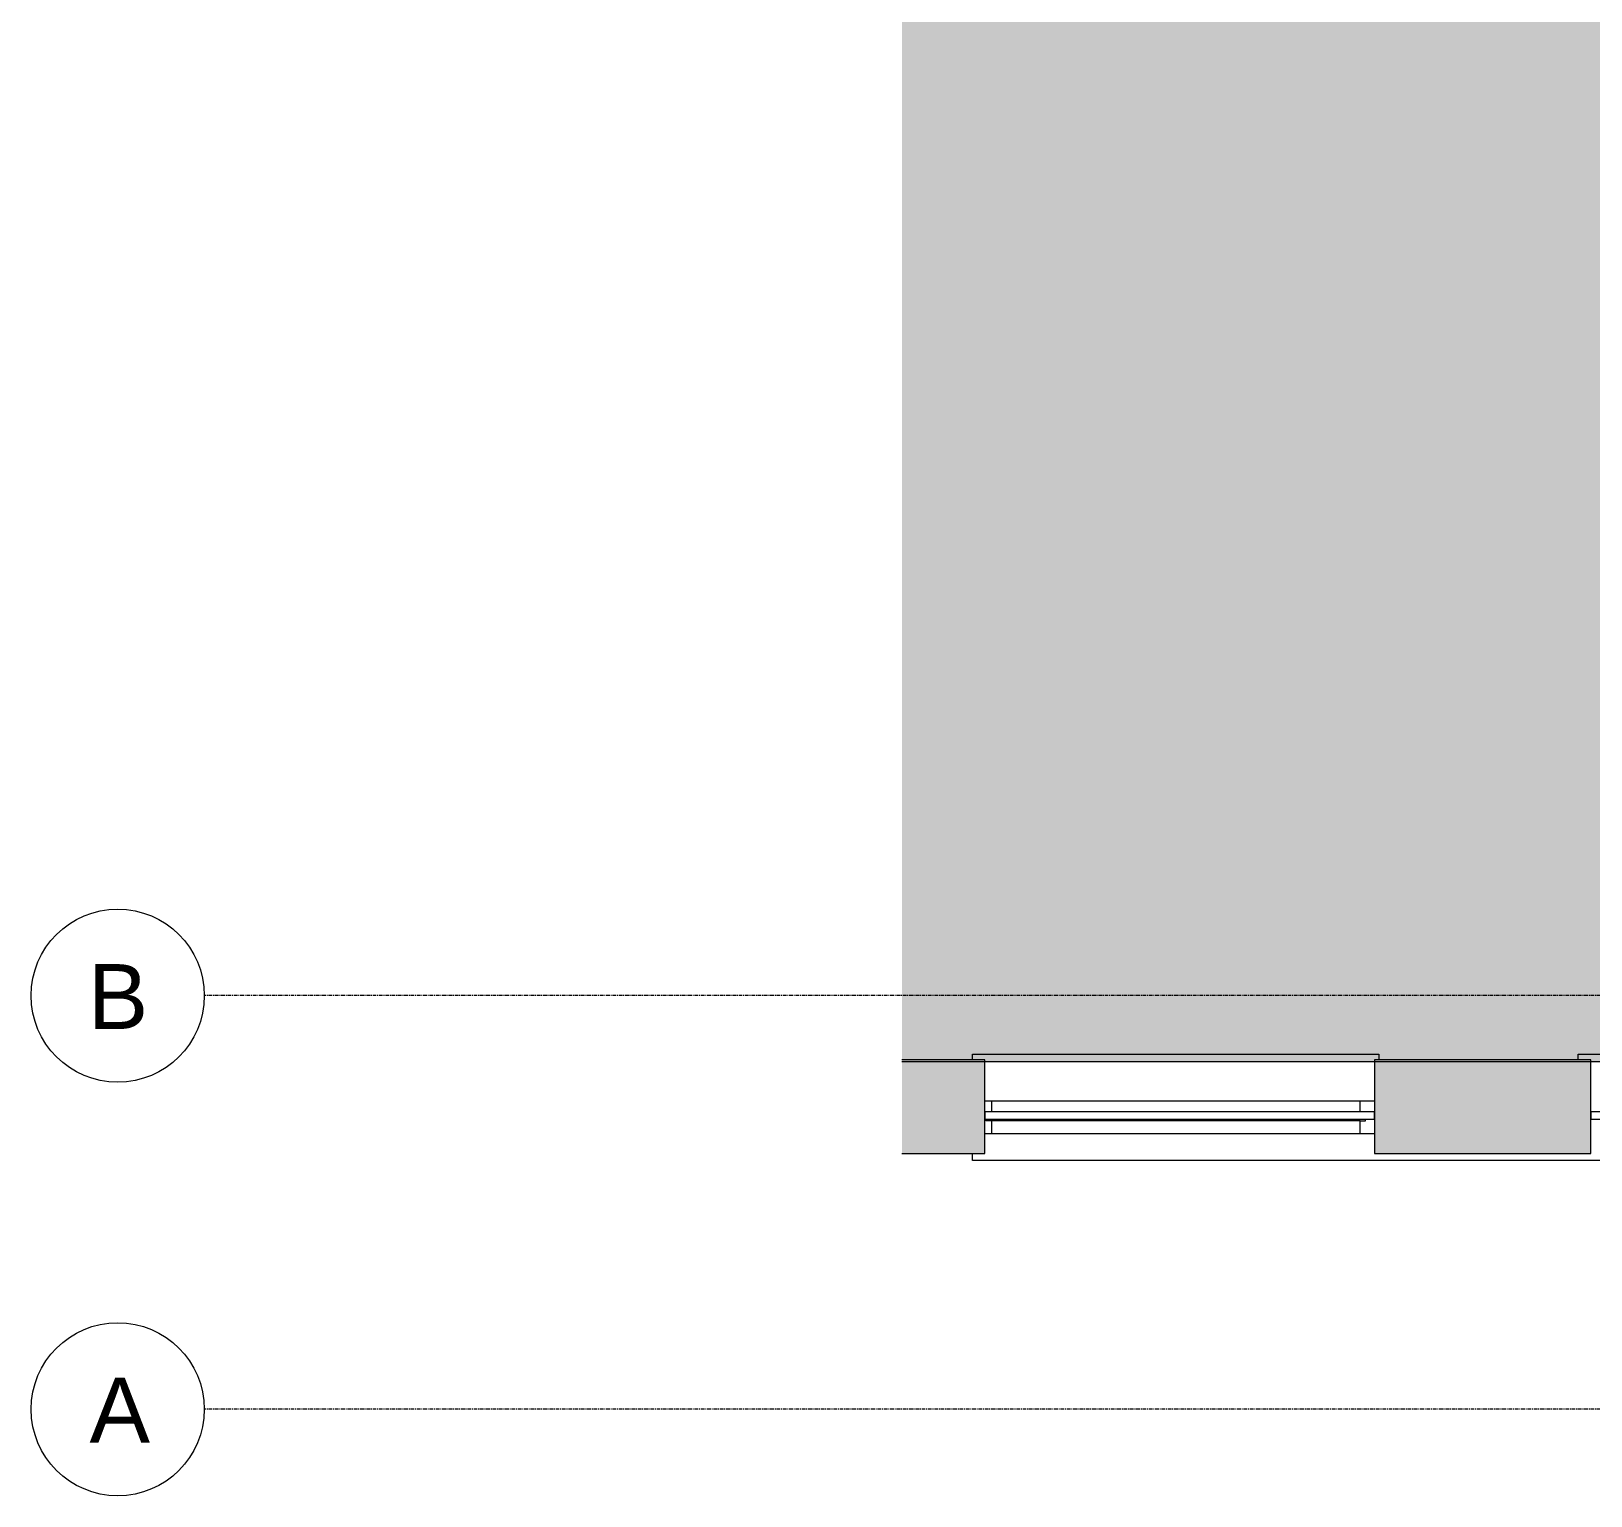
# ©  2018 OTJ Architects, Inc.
# Model space of a CAD drawing. Header units: inches. Extents: x 29752 to 31446, y 4278 to 5722.
# Drawn here: x 29751.7 to 29967.9, y 4331.3 to 4534.4 of the extents above; entities that cross this region are included whole.
import ezdxf

# ---------------------------------------------------------------- set-up
doc = ezdxf.new("R2010")
doc.units = ezdxf.units.IN
doc.header["$MEASUREMENT"] = 0
doc.linetypes.add('Grid Line 1_2_', pattern=[0.875, 0.5, -0.125, 0.125, -0.125])
for name, color, linetype, lineweight in [('1900 Duke Street_2nd Flr_LINKED_dwg', 8, 'Continuous', 9), ('A-DETL-GENF', 92, 'Continuous', 9), ('A-DETL-THIN', 151, 'Continuous', 9), ('A-GLAZ-CURT', 52, 'Continuous', 9), ('A-WALL', 113, 'Continuous', 13), ('A-WALL-PATT', 111, 'Continuous', 13), ('AE-GLAZING', 7, 'Continuous', 9), ('AE-SILL', 7, 'Continuous', 9), ('S-GRID', 1, 'Continuous', 9), ('S-GRID-IDEN', 1, 'Continuous', 9)]:
    doc.layers.add(name, color=color, linetype=linetype, lineweight=lineweight)
doc.styles.add('Swis721 Lt BT', font='swissl.ttf', dxfattribs={"height": 9})

# ---------------------------------------------------------------- blocks, each defined once
blk = doc.blocks.new('1900 Duke Street_2nd Flr_LINKED_dwg-5565117-FIRST FLOOR POWER _ SIGNAL')
at = {"layer": 'AE-GLAZING'}
for p, q in [((786.25, 7.25), (785.37, 7.25)), ((837.38, 5.75), (837.38, 7.25)), ((838.12, 4.7), (785.5, 4.7)), ((785.88, 4.7), (785.88, 4.75)), ((837.75, 4.75), (837.75, 4.7)), ((785.37, 2.75), (786.25, 2.75)), ((837.38, 2.75), (839.38, 2.75))]:
    blk.add_line(p, q, dxfattribs=at)
at = {"layer": 'AE-GLAZING', "flags": 128}
for points in [[(839.38, 7.25), (837.38, 7.25), (786.25, 7.25), (786.25, 5.75)], [(786.25, 4.5), (786.25, 2.75), (837.38, 2.75), (837.38, 4.5), (786.25, 4.5), (785.5, 4.5), (785.5, 4.75)], [(837.38, 4.5), (838.12, 4.5), (838.12, 4.75)]]:
    blk.add_lwpolyline(points, dxfattribs=at)
at = {"layer": 'AE-SILL', "flags": 128}
for points in [[(783.63, 13), (783.63, 13.75), (840, 13.75), (840, 13)], [(867.63, 13), (867.63, 13.75), (968, 13.75), (968, 13)], [(1052, 0), (1052, -1), (783.63, -1), (783.63, 0)]]:
    blk.add_lwpolyline(points, dxfattribs=at)
blk = doc.blocks.new('System Panel - Glazed-6062364-FIRST FLOOR POWER _ SIGNAL')
at = {"layer": 'A-GLAZ-CURT', "lineweight": 13}
for p, q in [((48, 1.75), (-48, 1.75)), ((-48, 1.75), (-48, 0.75)), ((-48, 0.75), (48, 0.75)), ((48, 0.75), (48, 1.75))]:
    blk.add_line(p, q, dxfattribs=at)
blk = doc.blocks.new('System Panel - Glazed-6138012-FIRST FLOOR POWER _ SIGNAL')
at = {"layer": 'A-GLAZ-CURT', "lineweight": 13}
for p, q in [((27, 1.75), (-27, 1.75)), ((-27, 1.75), (-27, 0.75)), ((-27, 0.75), (27, 0.75)), ((27, 0.75), (27, 1.75))]:
    blk.add_line(p, q, dxfattribs=at)
blk = doc.blocks.new('Grid - Grid Head - Circle-50561-FIRST FLOOR POWER _ SIGNAL')
at = {"layer": 'S-GRID-IDEN'}
blk.add_circle((0, 0), 0.125, dxfattribs=at)

msp = doc.modelspace()

# ---------------------------------------------------------------- hatches: boundary and pattern name
at = {"layer": 'A-DETL-GENF'}
h = msp.add_hatch(color=9, dxfattribs=at)
h.paths.add_polyline_path([(29883.92, 4391.56), (29937.92, 4391.56), (29937.92, 4391.81), (29967.92, 4391.81), (29967.92, 4391.56), (30063.92, 4391.56), (30063.92, 4391.81), (30077.49, 4391.81), (30077.49, 4721.2), (29872.39, 4721.2), (29872.39, 4391.81), (29883.92, 4391.81)], flags=0)
h.paths.add_polyline_path([(29872.39, 5033.27), (29951.49, 5033.27), (29951.49, 5098.14), (30014.36, 5098.14), (30014.36, 5419.84), (29966.17, 5419.84), (29966.17, 5411.51), (29938.55, 5411.51), (29938.55, 5419.84), (29882.17, 5419.84), (29882.17, 5405.51), (29872.39, 5405.51), (29872.39, 5037.14)], flags=0)
at = {"layer": 'A-WALL-PATT', "lineweight": 9}
h = msp.add_hatch(color=7, dxfattribs=at)
h.paths.add_polyline_path([(30426.55, 4378.81), (30454.17, 4378.81), (30454.17, 4391.81), (30426.24, 4391.81), (30426.24, 4378.81)], flags=0)
h.paths.add_polyline_path([(30242.17, 4378.81), (30242.49, 4378.81), (30242.49, 4391.81), (30150.55, 4391.81), (30150.55, 4378.81), (30237.1, 4378.81)], flags=0)
h.paths.add_polyline_path([(30922.55, 4378.81), (30962.8, 4378.81), (30962.8, 4391.81), (30870.24, 4391.81), (30870.24, 4378.81), (30918.92, 4378.81)], flags=0)
h.paths.add_polyline_path([(30561.87, 4378.81), (30602.17, 4378.81), (30602.17, 4391.81), (30510.55, 4391.81), (30510.55, 4378.81), (30550.17, 4378.81)], flags=0)
h.paths.add_polyline_path([(30326.17, 4378.81), (30326.48, 4378.81), (30326.48, 4391.81), (30298.24, 4391.81), (30298.24, 4378.81), (30298.55, 4378.81)], flags=0)
h.paths.add_polyline_path([(30080.61, 4378.81), (30094.17, 4378.81), (30094.17, 4391.81), (30078.12, 4391.81), (30078.11, 4391.81), (30063.92, 4391.81), (30063.92, 4378.81), (30078.11, 4378.81)], flags=0)
h.paths.add_polyline_path([(30810.22, 4378.81), (30814.49, 4378.81), (30814.49, 4391.81), (30786.24, 4391.81), (30786.24, 4378.81), (30786.55, 4378.81)], flags=0)
h.paths.add_polyline_path([(29883.92, 4378.81), (29883.92, 4391.81), (29872.39, 4391.81), (29872.39, 4378.81), (29882.17, 4378.81)], flags=0)
h.paths.add_polyline_path([(30658.55, 4378.81), (30686.48, 4378.81), (30686.48, 4391.81), (30657.92, 4391.81), (30657.92, 4378.81)], flags=0)
h.paths.add_polyline_path([(29967.92, 4378.81), (29967.92, 4391.81), (29937.92, 4391.81), (29937.92, 4378.81), (29966.17, 4378.81)], flags=0)

# ---------------------------------------------------------------- linework, layer by layer
at = {"layer": 'A-DETL-THIN'}
msp.add_line((29872.39, 4391.56), (30077.49, 4391.56), dxfattribs=at)
at = {"layer": 'A-WALL', "color": 8, "lineweight": 20}
for p, q in [((29883.92, 4391.81), (29872.39, 4391.81)), ((29883.92, 4378.81), (29883.92, 4391.81)), ((29967.92, 4391.81), (29937.92, 4391.81)), ((29937.92, 4391.81), (29937.92, 4378.81)), ((29967.92, 4378.81), (29967.92, 4391.81)), ((29872.39, 4378.81), (29883.92, 4378.81)), ((29937.92, 4378.81), (29967.92, 4378.81))]:
    msp.add_line(p, q, dxfattribs=at)
at = {"layer": 'S-GRID', "linetype": 'Grid Line 1_2_'}
for p, q in [((31446.27, 4400.69), (29775.66, 4400.69)), ((31446.27, 4343.33), (29775.66, 4343.33))]:
    msp.add_line(p, q, dxfattribs=at)

# ---------------------------------------------------------------- block references
at = {"layer": '1900 Duke Street_2nd Flr_LINKED_dwg', "color": 7}
msp.add_blockref('1900 Duke Street_2nd Flr_LINKED_dwg-5565117-FIRST FLOOR POWER _ SIGNAL', (29098.55, 4378.81), dxfattribs=at)
at = {"layer": 'A-GLAZ-CURT', "rotation": 180}
for name, p in [('System Panel - Glazed-6138012-FIRST FLOOR POWER _ SIGNAL', (29910.92, 4385.31)), ('System Panel - Glazed-6062364-FIRST FLOOR POWER _ SIGNAL', (30015.92, 4385.31))]:
    msp.add_blockref(name, p, dxfattribs=at)
at = {"layer": 'S-GRID-IDEN', "xscale": 95.99999999999994, "yscale": 95.99999999999994, "zscale": 95.99999999999994, "rotation": 89.99999999999982}
for p in [(29763.66, 4400.69), (29763.66, 4343.33)]:
    msp.add_blockref('Grid - Grid Head - Circle-50561-FIRST FLOOR POWER _ SIGNAL', p, dxfattribs=at)

# ---------------------------------------------------------------- texts
at = {"layer": 'S-GRID-IDEN', "char_height": 9, "attachment_point": 1, "style": 'Swis721 Lt BT'}
for s, insert, width in [('B', (29759.51, 4405.07), 9.999), ('A', (29759.75, 4347.71), 9.393)]:
    msp.add_mtext(s, dxfattribs=dict(at, insert=insert, width=width))

doc.saveas('drawing.dxf')
